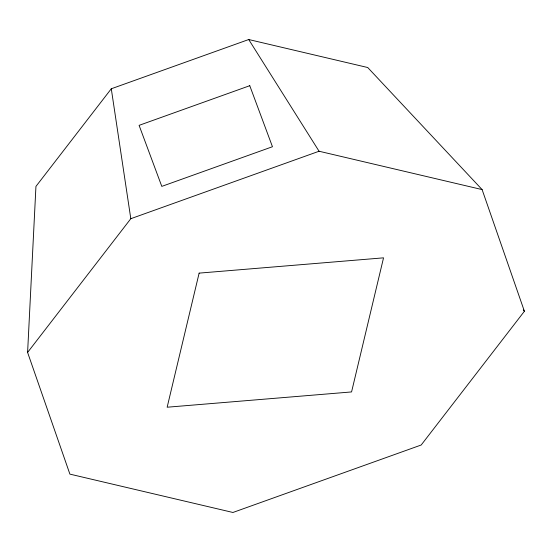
<?xml version="1.0" encoding="UTF-8"?>
<svg xmlns="http://www.w3.org/2000/svg" width="552" height="552" viewBox="0 0 552 552"><rect width="100%" height="100%" fill="white"/><g stroke="black" fill="none" stroke-linecap="round" stroke-linejoin="round"><path stroke-width="0.83" d="M27.6 352.438L35.942 186.41L111.283 88.775L248.717 39.53L367.729 67.523L482.103 189.584L524.4 311.266L421.19 445.009L232.93 512.47L69.897 474.127L27.6 352.438L130.81 218.695L319.07 151.241L482.103 189.584M523.317 309.934L524.4 311.266M248.717 39.53L319.07 151.241M111.283 88.775L130.81 218.695M199.127 273.123L167.152 407.217L351.569 391.934L383.543 257.839L199.127 273.123M249.759 85.698L139.097 125.352L161.798 186.383L272.46 146.728L249.759 85.698"/></g></svg>
